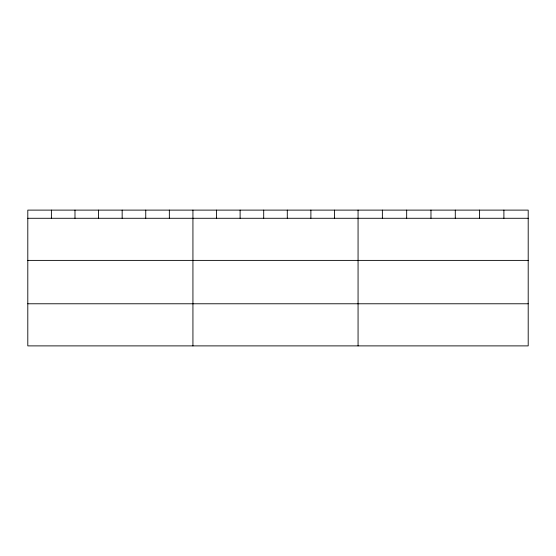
<?xml version="1.0" encoding="UTF-8"?>
<svg xmlns="http://www.w3.org/2000/svg" width="556" height="556" viewBox="0 0 556 556"><rect width="100%" height="100%" fill="white"/><g stroke="black" fill="none" stroke-linecap="round" stroke-linejoin="round"><path stroke-width="0.83" d="M528.2 260.389L528.2 210.112L27.8 210.112L27.8 345.888L528.2 345.888L528.2 260.389L27.8 260.389M27.8 218.279L528.2 218.279M27.8 303.778L528.2 303.778M503.896 210.112L503.896 218.279M479.592 210.112L479.592 218.279M455.288 210.112L455.288 218.279M430.976 210.112L430.976 218.279M406.672 210.112L406.672 218.279M382.368 210.112L382.368 218.279M358.064 210.112L358.064 345.888M334.476 210.112L334.476 218.279M310.88 210.112L310.88 218.279M287.292 210.112L287.292 218.279M263.704 210.112L263.704 218.279M240.116 210.112L240.116 218.279M216.52 210.112L216.52 218.279M192.932 210.112L192.932 345.888M169.344 210.112L169.344 218.279M145.748 210.112L145.748 218.279M122.16 210.112L122.16 218.279M98.572 210.112L98.572 218.279M74.984 210.112L74.984 218.279M51.388 210.112L51.388 218.279"/></g></svg>
